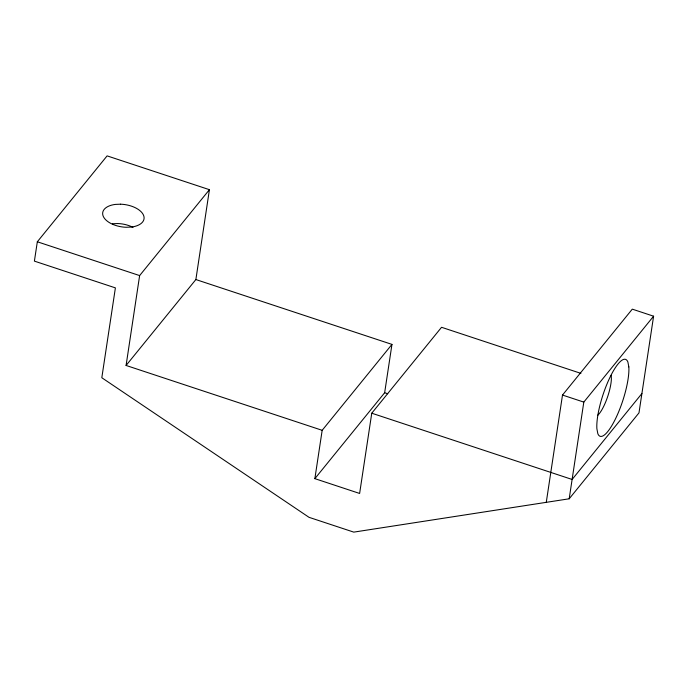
<?xml version="1.0" encoding="UTF-8"?>
<svg xmlns="http://www.w3.org/2000/svg" width="688" height="688" viewBox="0 0 688 688"><rect width="100%" height="100%" fill="white"/><g stroke="black" fill="none" stroke-linecap="round" stroke-linejoin="round"><path stroke-width="1.03" d="M126.085 365.457L195.874 279.552L391.962 344.396L322.173 430.31L126.085 365.457L139.63 275.587L209.419 189.682L107.104 155.875L37.324 241.78L34.4 261.122L115.395 287.876L101.815 377.738L309.015 517.324L353.778 532.125L569.191 498.791L638.98 412.886L653.6 316.196L632.289 309.144L562.5 395.058L546.272 502.335M195.874 279.552L209.419 189.682M580.913 373.378L441.55 327.29L371.761 413.204L359.626 493.451L314.863 478.65L322.173 430.31M314.863 478.65L384.652 392.745L391.962 344.396M569.191 498.791L583.811 402.102L653.6 316.196M641.904 393.545L572.115 479.459L371.761 413.204M112.436 223.755L117.657 223.531A20.889 11.257 8.6 0 1 132.999 227.375M562.5 395.058L583.811 402.102M37.324 241.78L139.63 275.587M384.652 392.745L387.705 393.751M611.219 375.33L611.383 378.925A23.211 5.917 -71.7 0 1 597.803 415.208M120.581 204.19L115.36 204.413A20.889 11.257 8.6 0 0 103.372 216.582A20.889 11.257 8.6 0 0 126.162 227.272L131.382 227.049A20.889 11.257 8.6 0 0 143.371 214.871A20.889 11.257 8.6 0 0 120.581 204.19M628.832 366.91L627.877 361.983A40.515 10.32 -71.7 0 0 609.207 378.95A40.515 10.32 -71.7 0 0 596.883 428.744L597.829 433.672A40.515 10.32 -71.7 0 0 616.508 416.704A40.515 10.32 -71.7 0 0 628.832 366.91"/></g></svg>
